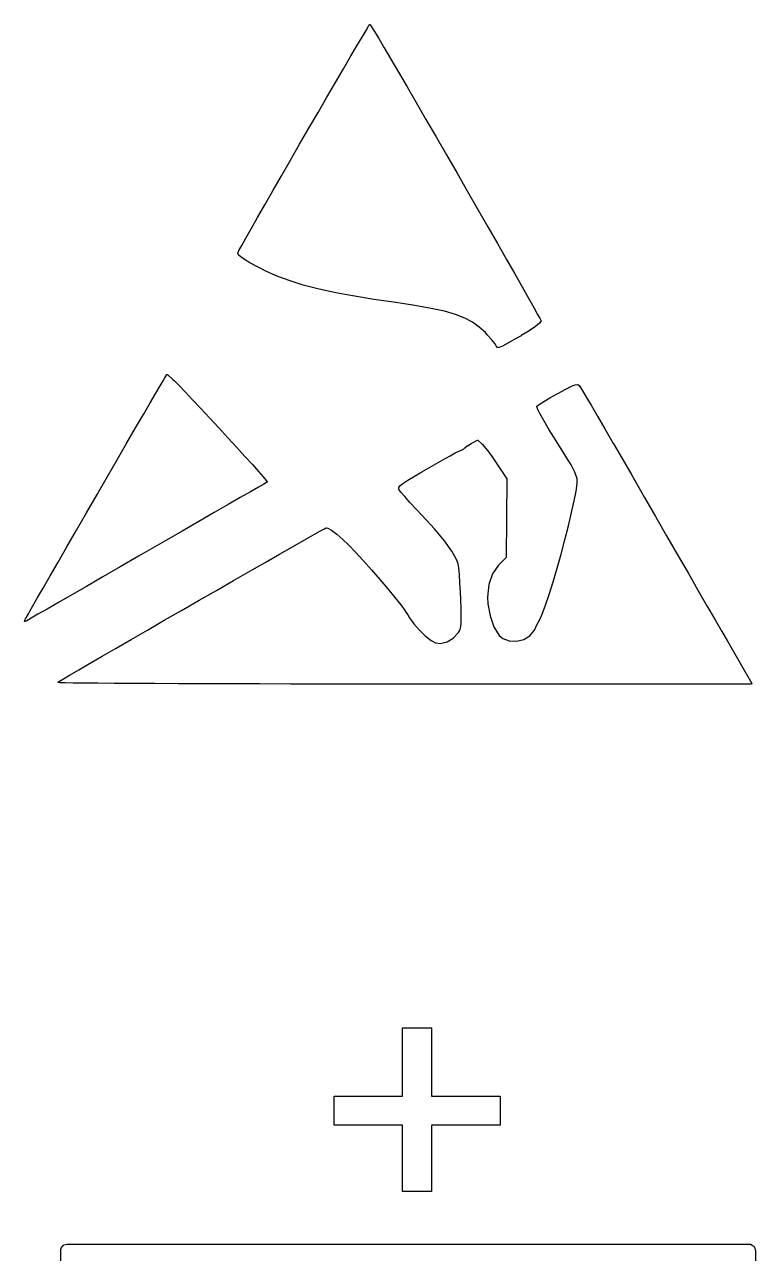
# Model space of a CAD drawing. Extents: x 102.4 to 200.2, y -128.1 to -62.9.
# Drawn here: x 102.39 to 111.17, y -80.34 to -65.55 of the extents above; entities that cross this region are included whole.
import ezdxf

# ---------------------------------------------------------------- set-up
doc = ezdxf.new("R2010")
doc.units = 0
doc.layers.add('BLACK', color=7, linetype='CONTINUOUS')

msp = doc.modelspace()

# ---------------------------------------------------------------- linework, layer by layer
at = {"layer": 'BLACK', "linetype": 'CONTINUOUS'}
for p, q in [((106.446, -65.7038), (106.494, -65.624)), ((106.494, -65.6239), (106.525, -65.5735)), ((106.494, -65.624), (106.494, -65.6239)), ((106.494, -65.6239), (106.494, -65.6239)), ((106.525, -65.5733), (106.537, -65.5558)), ((106.525, -65.5735), (106.525, -65.5733)), ((106.525, -65.5735), (106.525, -65.5735)), ((106.537, -65.5556), (106.539, -65.5547)), ((106.537, -65.5557), (106.537, -65.5556)), ((106.537, -65.5558), (106.537, -65.5557)), ((106.539, -65.5547), (106.541, -65.5537)), ((106.541, -65.5537), (106.541, -65.5537)), ((106.541, -65.5537), (106.541, -65.5537)), ((106.541, -65.5537), (106.542, -65.5541)), ((106.542, -65.5541), (106.543, -65.5542)), ((106.543, -65.5542), (106.543, -65.5542)), ((106.543, -65.5542), (106.543, -65.5543)), ((106.543, -65.5543), (106.544, -65.5545)), ((106.544, -65.5545), (106.544, -65.5546)), ((106.544, -65.5546), (106.544, -65.5547)), ((106.544, -65.5547), (106.545, -65.5551)), ((106.545, -65.5551), (106.546, -65.5559)), ((106.546, -65.5559), (106.546, -65.5563)), ((106.546, -65.5563), (106.562, -65.5797)), ((106.562, -65.5797), (106.562, -65.5798)), ((106.562, -65.5798), (106.562, -65.5799)), ((106.562, -65.5799), (106.596, -65.6359)), ((106.596, -65.6359), (106.596, -65.636)), ((106.596, -65.636), (106.596, -65.636)), ((106.596, -65.636), (106.647, -65.7218)), ((106.384, -65.8096), (106.446, -65.7038)), ((106.446, -65.7038), (106.446, -65.7038)), ((106.446, -65.7038), (106.446, -65.7038)), ((106.647, -65.7218), (106.647, -65.7218)), ((106.647, -65.7218), (106.647, -65.7218)), ((106.647, -65.7218), (106.714, -65.8345)), ((106.308, -65.9381), (106.383, -65.8096)), ((106.383, -65.8096), (106.383, -65.8096)), ((106.383, -65.8096), (106.384, -65.8096)), ((106.714, -65.8345), (106.714, -65.8345)), ((106.714, -65.8345), (106.714, -65.8345)), ((106.714, -65.8345), (106.794, -65.9709)), ((106.222, -66.0859), (106.308, -65.9381)), ((106.308, -65.9381), (106.308, -65.9381)), ((106.308, -65.9381), (106.308, -65.9381)), ((106.794, -65.9709), (106.794, -65.9709)), ((106.794, -65.9709), (106.794, -65.9709)), ((106.794, -65.9709), (106.885, -66.1281)), ((106.127, -66.2494), (106.222, -66.0859)), ((106.222, -66.0859), (106.222, -66.0859)), ((106.222, -66.0859), (106.222, -66.0859)), ((106.885, -66.1281), (106.885, -66.1281)), ((106.885, -66.1281), (106.885, -66.1281)), ((106.885, -66.1281), (106.987, -66.3031)), ((106.024, -66.4255), (106.127, -66.2494)), ((106.127, -66.2494), (106.127, -66.2494)), ((106.127, -66.2494), (106.127, -66.2494)), ((106.987, -66.3031), (106.987, -66.3031)), ((106.987, -66.3031), (106.987, -66.3031)), ((106.987, -66.3031), (107.097, -66.493)), ((105.917, -66.6106), (106.024, -66.4255)), ((106.024, -66.4255), (106.024, -66.4255)), ((106.024, -66.4255), (106.024, -66.4255)), ((107.097, -66.493), (107.097, -66.493)), ((107.097, -66.493), (107.097, -66.493)), ((107.097, -66.493), (107.214, -66.6948)), ((105.807, -66.8013), (105.917, -66.6106)), ((105.917, -66.6106), (105.917, -66.6106)), ((105.917, -66.6106), (105.917, -66.6106)), ((105.696, -66.9943), (105.807, -66.8013)), ((105.807, -66.8013), (105.807, -66.8013)), ((105.807, -66.8013), (105.807, -66.8013)), ((107.214, -66.6948), (107.214, -66.6948)), ((107.214, -66.6948), (107.214, -66.6948)), ((107.214, -66.6948), (107.336, -66.9054)), ((107.336, -66.9054), (107.336, -66.9054)), ((107.336, -66.9054), (107.336, -66.9054)), ((107.336, -66.9054), (107.461, -67.1219)), ((105.585, -67.1862), (105.696, -66.9944)), ((105.696, -66.9944), (105.696, -66.9943)), ((105.696, -66.9943), (105.696, -66.9943)), ((105.477, -67.3736), (105.585, -67.1863)), ((105.585, -67.1863), (105.585, -67.1862)), ((105.585, -67.1862), (105.585, -67.1862)), ((107.461, -67.1219), (107.461, -67.1219)), ((107.461, -67.1219), (107.461, -67.1219)), ((107.461, -67.1219), (107.588, -67.3414)), ((105.375, -67.5531), (105.477, -67.3736)), ((105.477, -67.3736), (105.477, -67.3736)), ((105.477, -67.3736), (105.477, -67.3736)), ((107.588, -67.3414), (107.588, -67.3414)), ((107.588, -67.3414), (107.588, -67.3414)), ((107.588, -67.3414), (107.714, -67.5608)), ((105.278, -67.7212), (105.375, -67.5531)), ((105.375, -67.5531), (105.375, -67.5531)), ((105.375, -67.5531), (105.375, -67.5531)), ((107.714, -67.5608), (107.714, -67.5608)), ((107.714, -67.5608), (107.714, -67.5608)), ((107.714, -67.5608), (107.838, -67.7771)), ((105.191, -67.8747), (105.278, -67.7212)), ((105.278, -67.7212), (105.278, -67.7212)), ((105.278, -67.7212), (105.278, -67.7212)), ((107.838, -67.7771), (107.838, -67.7771)), ((107.838, -67.7771), (107.838, -67.7771)), ((107.838, -67.7771), (107.959, -67.9874)), ((105.114, -68.01), (105.191, -67.8747)), ((105.191, -67.8747), (105.191, -67.8747)), ((105.191, -67.8747), (105.191, -67.8747)), ((107.959, -67.9874), (107.959, -67.9874)), ((107.959, -67.9874), (107.959, -67.9874)), ((107.959, -67.9874), (108.074, -68.1887)), ((105, -68.2128), (105.05, -68.1239)), ((105.05, -68.1238), (105.114, -68.01)), ((105.05, -68.1239), (105.05, -68.1238)), ((105.05, -68.1238), (105.05, -68.1238)), ((105.114, -68.01), (105.114, -68.01)), ((105.114, -68.01), (105.114, -68.01)), ((104.953, -68.3026), (104.967, -68.2736)), ((104.967, -68.2735), (105, -68.2128)), ((104.967, -68.2736), (104.967, -68.2735)), ((104.967, -68.2736), (104.967, -68.2736)), ((105, -68.2128), (105, -68.2128)), ((105, -68.2128), (105, -68.2128)), ((108.074, -68.1887), (108.074, -68.1887)), ((108.074, -68.1887), (108.074, -68.1887)), ((108.074, -68.1887), (108.183, -68.378)), ((104.952, -68.3034), (104.953, -68.3031)), ((104.952, -68.3052), (104.952, -68.3034)), ((104.952, -68.3056), (104.952, -68.3052)), ((104.952, -68.3059), (104.952, -68.3056)), ((104.952, -68.3074), (104.952, -68.3059)), ((104.952, -68.309), (104.952, -68.3074)), ((104.952, -68.3093), (104.952, -68.309)), ((104.953, -68.3096), (104.952, -68.3093)), ((104.953, -68.3031), (104.953, -68.3026)), ((104.971, -68.3342), (104.953, -68.3096)), ((104.971, -68.3346), (104.971, -68.3342)), ((104.972, -68.3352), (104.971, -68.3346)), ((105.022, -68.3728), (104.972, -68.3352)), ((105.022, -68.3729), (105.022, -68.3728)), ((105.022, -68.3731), (105.022, -68.3729)), ((105.099, -68.42), (105.022, -68.3731)), ((105.099, -68.4201), (105.099, -68.42)), ((105.099, -68.42), (105.099, -68.42)), ((105.196, -68.4727), (105.099, -68.4201)), ((108.183, -68.378), (108.183, -68.378)), ((108.183, -68.378), (108.183, -68.378)), ((108.183, -68.378), (108.282, -68.5524)), ((105.196, -68.4728), (105.196, -68.4727)), ((105.196, -68.4727), (105.196, -68.4727)), ((105.298, -68.5227), (105.196, -68.4728)), ((105.298, -68.5228), (105.298, -68.5227)), ((105.298, -68.5227), (105.298, -68.5227)), ((105.436, -68.5833), (105.298, -68.5228)), ((105.436, -68.5835), (105.436, -68.5833)), ((105.436, -68.5833), (105.436, -68.5833)), ((105.581, -68.6379), (105.436, -68.5835)), ((108.282, -68.5524), (108.282, -68.5524)), ((108.282, -68.5524), (108.282, -68.5524)), ((108.282, -68.5524), (108.371, -68.7087)), ((105.739, -68.6874), (105.581, -68.6379)), ((105.581, -68.6379), (105.581, -68.6379)), ((105.581, -68.6379), (105.581, -68.6379)), ((105.739, -68.6875), (105.739, -68.6874)), ((105.739, -68.6874), (105.739, -68.6874)), ((105.913, -68.7332), (105.739, -68.6875)), ((105.913, -68.7333), (105.913, -68.7332)), ((105.913, -68.7332), (105.913, -68.7332)), ((106.11, -68.7765), (105.913, -68.7333)), ((108.371, -68.7087), (108.371, -68.7087)), ((108.371, -68.7087), (108.371, -68.7087)), ((108.371, -68.7087), (108.448, -68.8442)), ((106.333, -68.8184), (106.11, -68.7765)), ((106.11, -68.7765), (106.11, -68.7765)), ((106.11, -68.7765), (106.11, -68.7765)), ((106.334, -68.8185), (106.333, -68.8184)), ((106.333, -68.8184), (106.333, -68.8184)), ((106.589, -68.8603), (106.334, -68.8185)), ((106.854, -68.8992), (106.589, -68.8603)), ((106.589, -68.8603), (106.589, -68.8603)), ((106.589, -68.8603), (106.589, -68.8603)), ((108.448, -68.8442), (108.448, -68.8442)), ((108.448, -68.8442), (108.448, -68.8442)), ((108.448, -68.8442), (108.51, -68.9557)), ((107.083, -68.9338), (106.854, -68.8992)), ((106.854, -68.8992), (106.854, -68.8992)), ((107.276, -68.9679), (107.083, -68.9338)), ((107.437, -69.0034), (107.276, -68.9679)), ((107.57, -69.0419), (107.437, -69.0034)), ((108.51, -68.9557), (108.51, -68.9557)), ((108.51, -68.9557), (108.51, -68.9557)), ((108.51, -68.9557), (108.557, -69.0403)), ((108.557, -69.0403), (108.557, -69.0403)), ((108.557, -69.0403), (108.557, -69.0404)), ((107.681, -69.0851), (107.57, -69.0419)), ((107.775, -69.1346), (107.681, -69.0851)), ((107.856, -69.1922), (107.775, -69.1346)), ((108.53, -69.1854), (108.455, -69.2365)), ((108.531, -69.1852), (108.53, -69.1854)), ((108.579, -69.1463), (108.531, -69.1852)), ((108.531, -69.1852), (108.531, -69.1852)), ((108.557, -69.0404), (108.587, -69.0951)), ((108.58, -69.1457), (108.579, -69.1463)), ((108.597, -69.1224), (108.58, -69.1454)), ((108.58, -69.1454), (108.58, -69.1457)), ((108.587, -69.0951), (108.587, -69.0952)), ((108.587, -69.0952), (108.587, -69.0953)), ((108.587, -69.0953), (108.598, -69.1171)), ((108.598, -69.121), (108.597, -69.1215)), ((108.597, -69.1215), (108.597, -69.1224)), ((108.598, -69.1171), (108.598, -69.1181)), ((108.598, -69.1181), (108.598, -69.1187)), ((108.598, -69.1187), (108.598, -69.1189)), ((108.598, -69.1189), (108.598, -69.119)), ((108.598, -69.119), (108.598, -69.1192)), ((108.598, -69.1192), (108.598, -69.1201)), ((108.598, -69.1201), (108.598, -69.121)), ((107.929, -69.2597), (107.856, -69.1922)), ((107.952, -69.2847), (107.929, -69.2597)), ((108.004, -69.3432), (107.952, -69.2847)), ((108.293, -69.3346), (108.2, -69.3877)), ((108.358, -69.2964), (108.293, -69.3346)), ((108.293, -69.3346), (108.293, -69.3346)), ((108.293, -69.3346), (108.293, -69.3346)), ((108.455, -69.2366), (108.358, -69.2963)), ((108.358, -69.2963), (108.358, -69.2964)), ((108.358, -69.2964), (108.358, -69.2964)), ((108.455, -69.2365), (108.455, -69.2365)), ((108.455, -69.2365), (108.455, -69.2366)), ((108.042, -69.3907), (108.004, -69.3432)), ((108.059, -69.4178), (108.042, -69.3907)), ((108.059, -69.4193), (108.059, -69.4178)), ((108.059, -69.4197), (108.059, -69.4193)), ((108.059, -69.4203), (108.059, -69.4197)), ((108.065, -69.4344), (108.059, -69.4203)), ((108.066, -69.4351), (108.065, -69.4344)), ((108.066, -69.4359), (108.066, -69.4351)), ((108.067, -69.4363), (108.066, -69.4359)), ((108.068, -69.4371), (108.067, -69.4363)), ((108.069, -69.4371), (108.068, -69.4371)), ((108.07, -69.4374), (108.069, -69.4371)), ((108.091, -69.4376), (108.07, -69.4374)), ((108.092, -69.4372), (108.091, -69.4376)), ((108.093, -69.4372), (108.092, -69.4372)), ((108.134, -69.4215), (108.093, -69.4372)), ((108.135, -69.4213), (108.134, -69.4213)), ((108.134, -69.4213), (108.134, -69.4215)), ((108.2, -69.3878), (108.135, -69.4213)), ((108.2, -69.3877), (108.2, -69.3877)), ((108.2, -69.3877), (108.2, -69.3878)), ((104.07, -69.8132), (104.101, -69.7642)), ((104.101, -69.7639), (104.102, -69.7634)), ((104.101, -69.7642), (104.101, -69.7639)), ((104.102, -69.7634), (104.103, -69.7628)), ((104.103, -69.7628), (104.104, -69.762)), ((104.104, -69.762), (104.105, -69.7621)), ((104.105, -69.7621), (104.105, -69.7619)), ((104.105, -69.7619), (104.107, -69.7624)), ((104.107, -69.7624), (104.108, -69.7627)), ((104.108, -69.7627), (104.108, -69.7631)), ((104.108, -69.7631), (104.109, -69.7632)), ((104.109, -69.7632), (104.172, -69.8227)), ((103.968, -69.9871), (104.02, -69.898)), ((104.02, -69.8979), (104.054, -69.8391)), ((104.02, -69.898), (104.02, -69.8979)), ((104.02, -69.898), (104.02, -69.898)), ((104.054, -69.839), (104.07, -69.8133)), ((104.054, -69.8391), (104.054, -69.839)), ((104.054, -69.8391), (104.054, -69.8391)), ((104.07, -69.8133), (104.07, -69.8132)), ((104.07, -69.8133), (104.07, -69.8133)), ((104.172, -69.8227), (104.172, -69.8227)), ((104.172, -69.8227), (104.172, -69.8227)), ((104.172, -69.8227), (104.191, -69.8411)), ((104.191, -69.8411), (104.191, -69.8412)), ((104.191, -69.8412), (104.191, -69.8412)), ((104.191, -69.8412), (104.247, -69.8973)), ((104.247, -69.8973), (104.247, -69.8974)), ((104.247, -69.8974), (104.247, -69.8974)), ((104.247, -69.8974), (104.321, -69.9738)), ((108.896, -69.9381), (108.963, -69.9045)), ((108.963, -69.9045), (108.964, -69.9043)), ((108.963, -69.9045), (108.963, -69.9045)), ((108.964, -69.9043), (109.007, -69.8874)), ((109.007, -69.8874), (109.008, -69.8874)), ((109.008, -69.8874), (109.009, -69.8871)), ((109.009, -69.8871), (109.036, -69.8844)), ((109.036, -69.8844), (109.037, -69.8848)), ((109.037, -69.8848), (109.039, -69.885)), ((109.039, -69.885), (109.055, -69.8943)), ((109.055, -69.8943), (109.056, -69.8952)), ((109.056, -69.8952), (109.057, -69.8958)), ((109.057, -69.8958), (109.064, -69.9074)), ((109.064, -69.9074), (109.064, -69.9075)), ((109.064, -69.9075), (109.065, -69.9076)), ((109.065, -69.9076), (109.092, -69.953)), ((103.9, -70.1035), (103.968, -69.9871)), ((103.968, -69.9871), (103.968, -69.9871)), ((103.968, -69.9871), (103.968, -69.9871)), ((104.321, -69.9738), (104.321, -69.9738)), ((104.321, -69.9738), (104.321, -69.9738)), ((104.321, -69.9738), (104.409, -70.0667)), ((104.409, -70.0667), (104.409, -70.0667)), ((104.409, -70.0667), (104.409, -70.0667)), ((104.409, -70.0667), (104.508, -70.172)), ((108.63, -70.0899), (108.705, -70.0457)), ((108.705, -70.0457), (108.793, -69.9952)), ((108.705, -70.0457), (108.705, -70.0457)), ((108.705, -70.0457), (108.705, -70.0457)), ((108.793, -69.9952), (108.8, -69.991)), ((108.793, -69.9952), (108.793, -69.9952)), ((108.793, -69.9952), (108.793, -69.9952)), ((108.8, -69.991), (108.896, -69.9382)), ((108.8, -69.991), (108.8, -69.991)), ((108.8, -69.991), (108.8, -69.991)), ((108.896, -69.9382), (108.896, -69.9381)), ((108.896, -69.9382), (108.896, -69.9382)), ((109.092, -69.953), (109.092, -69.953)), ((109.092, -69.953), (109.092, -69.953)), ((109.092, -69.953), (109.138, -70.0296)), ((109.138, -70.0296), (109.138, -70.0296)), ((109.138, -70.0296), (109.138, -70.0296)), ((109.138, -70.0296), (109.199, -70.1343)), ((103.819, -70.2444), (103.9, -70.1035)), ((103.9, -70.1035), (103.9, -70.1035)), ((103.9, -70.1035), (103.9, -70.1035)), ((104.508, -70.172), (104.508, -70.172)), ((104.508, -70.172), (104.508, -70.172)), ((104.508, -70.172), (104.614, -70.2859)), ((108.549, -70.1443), (108.55, -70.1442)), ((108.549, -70.146), (108.549, -70.1443)), ((108.549, -70.1476), (108.549, -70.146)), ((108.549, -70.1478), (108.549, -70.1476)), ((108.549, -70.1481), (108.549, -70.1478)), ((108.555, -70.1736), (108.549, -70.1481)), ((108.55, -70.143), (108.551, -70.1426)), ((108.55, -70.1439), (108.55, -70.143)), ((108.55, -70.1442), (108.55, -70.1439)), ((108.551, -70.142), (108.576, -70.1237)), ((108.551, -70.1426), (108.551, -70.142)), ((108.555, -70.174), (108.555, -70.1736)), ((108.555, -70.1746), (108.555, -70.174)), ((108.583, -70.2314), (108.555, -70.1746)), ((108.576, -70.1237), (108.577, -70.1235)), ((108.576, -70.1237), (108.576, -70.1237)), ((108.577, -70.1235), (108.63, -70.09)), ((108.63, -70.09), (108.63, -70.0899)), ((108.63, -70.09), (108.63, -70.09)), ((109.199, -70.1343), (109.199, -70.1343)), ((109.199, -70.1343), (109.199, -70.1343)), ((109.199, -70.1343), (109.275, -70.2642)), ((103.725, -70.4066), (103.819, -70.2444)), ((103.819, -70.2444), (103.819, -70.2444)), ((103.819, -70.2444), (103.819, -70.2444)), ((104.614, -70.2859), (104.614, -70.2859)), ((104.614, -70.2859), (104.614, -70.2859)), ((104.614, -70.2859), (104.724, -70.4045)), ((108.583, -70.2315), (108.583, -70.2314)), ((108.583, -70.2317), (108.583, -70.2315)), ((108.63, -70.3168), (108.583, -70.2317)), ((108.631, -70.3169), (108.63, -70.3168)), ((108.696, -70.4273), (108.631, -70.3169)), ((108.631, -70.3169), (108.631, -70.3169)), ((109.275, -70.2642), (109.275, -70.2642)), ((109.275, -70.2642), (109.275, -70.2642)), ((109.275, -70.2642), (109.364, -70.4163)), ((103.62, -70.5873), (103.725, -70.4066)), ((103.725, -70.4066), (103.725, -70.4066)), ((103.725, -70.4066), (103.725, -70.4066)), ((104.724, -70.4045), (104.724, -70.4045)), ((104.724, -70.4045), (104.724, -70.4045)), ((104.724, -70.4045), (104.833, -70.5239)), ((108.778, -70.5598), (108.696, -70.4273)), ((108.696, -70.4273), (108.696, -70.4273)), ((108.696, -70.4273), (108.696, -70.4273)), ((109.364, -70.4163), (109.364, -70.4163)), ((109.364, -70.4163), (109.364, -70.4163)), ((109.364, -70.4163), (109.463, -70.5875)), ((103.507, -70.7836), (103.62, -70.5873)), ((103.62, -70.5873), (103.62, -70.5873)), ((103.62, -70.5873), (103.62, -70.5873)), ((104.833, -70.5239), (104.833, -70.5239)), ((104.833, -70.5239), (104.833, -70.5239)), ((104.833, -70.5239), (104.94, -70.6402)), ((104.94, -70.6402), (104.94, -70.6402)), ((104.94, -70.6402), (104.94, -70.6402)), ((104.94, -70.6402), (105.039, -70.7494)), ((107.64, -70.6748), (107.668, -70.6628)), ((107.668, -70.6628), (107.684, -70.6474)), ((107.684, -70.6474), (107.685, -70.6445)), ((107.685, -70.6445), (107.686, -70.6436)), ((107.686, -70.6436), (107.687, -70.6426)), ((107.687, -70.6426), (107.712, -70.6206)), ((107.712, -70.6206), (107.713, -70.6205)), ((107.713, -70.6201), (107.759, -70.5919)), ((107.713, -70.6205), (107.713, -70.6201)), ((107.759, -70.5918), (107.833, -70.5523)), ((107.759, -70.5919), (107.759, -70.5918)), ((107.759, -70.5919), (107.759, -70.5919)), ((107.833, -70.5523), (107.834, -70.5522)), ((107.834, -70.5522), (107.835, -70.5517)), ((107.835, -70.5517), (107.835, -70.552)), ((107.835, -70.552), (107.836, -70.5519)), ((107.836, -70.5519), (107.837, -70.5527)), ((107.837, -70.5527), (107.838, -70.5531)), ((107.838, -70.5531), (107.892, -70.6034)), ((107.892, -70.6034), (107.892, -70.6036)), ((107.892, -70.6036), (107.893, -70.6036)), ((107.893, -70.6036), (107.912, -70.624)), ((107.912, -70.624), (107.912, -70.6242)), ((107.912, -70.6242), (107.912, -70.6243)), ((107.912, -70.6243), (107.956, -70.6797)), ((108.874, -70.7113), (108.778, -70.5598)), ((108.778, -70.5598), (108.778, -70.5598)), ((108.778, -70.5598), (108.778, -70.5598)), ((109.463, -70.5875), (109.463, -70.5876)), ((109.463, -70.5876), (109.464, -70.5876)), ((109.464, -70.5876), (109.572, -70.775)), ((103.386, -70.9925), (103.507, -70.7836)), ((103.507, -70.7836), (103.507, -70.7836)), ((105.039, -70.7494), (105.039, -70.7495)), ((105.039, -70.7495), (105.039, -70.7495)), ((105.039, -70.7495), (105.128, -70.8479)), ((107.306, -70.8531), (107.418, -70.789)), ((107.418, -70.7889), (107.504, -70.7412)), ((107.418, -70.789), (107.418, -70.7889)), ((107.418, -70.789), (107.418, -70.789)), ((107.504, -70.7411), (107.567, -70.7076)), ((107.504, -70.7412), (107.504, -70.7411)), ((107.504, -70.7412), (107.504, -70.7412)), ((107.567, -70.7075), (107.611, -70.6862)), ((107.567, -70.7076), (107.567, -70.7075)), ((107.567, -70.7076), (107.567, -70.7076)), ((107.611, -70.686), (107.64, -70.6748)), ((107.611, -70.6862), (107.611, -70.686)), ((107.611, -70.6862), (107.611, -70.6862)), ((107.956, -70.6797), (107.956, -70.6798)), ((107.956, -70.6798), (107.957, -70.6799)), ((107.957, -70.6799), (108.011, -70.7539)), ((108.011, -70.7539), (108.011, -70.754)), ((108.011, -70.754), (108.011, -70.754)), ((108.011, -70.754), (108.067, -70.8363)), ((108.898, -70.7484), (108.874, -70.7113)), ((108.874, -70.7113), (108.874, -70.7113)), ((108.874, -70.7113), (108.874, -70.7113)), ((108.96, -70.8512), (108.898, -70.7484)), ((109.572, -70.775), (109.572, -70.775)), ((109.572, -70.775), (109.572, -70.775)), ((109.572, -70.775), (109.688, -70.9757)), ((105.128, -70.8479), (105.128, -70.8479)), ((105.128, -70.8479), (105.128, -70.8479)), ((105.128, -70.8479), (105.202, -70.9315)), ((105.202, -70.9315), (105.202, -70.9315)), ((105.202, -70.9315), (105.202, -70.9315)), ((105.202, -70.9315), (105.258, -70.9964)), ((107.087, -70.9807), (107.164, -70.9356)), ((107.164, -70.9356), (107.306, -70.8531)), ((107.164, -70.9356), (107.164, -70.9356)), ((107.164, -70.9356), (107.164, -70.9356)), ((107.306, -70.8531), (107.306, -70.8531)), ((107.306, -70.8531), (107.306, -70.8531)), ((108.067, -70.8363), (108.067, -70.8363)), ((108.067, -70.8363), (108.067, -70.8363)), ((108.067, -70.8363), (108.187, -71.0181)), ((109.006, -70.9394), (108.96, -70.8512)), ((109.03, -71.0051), (109.006, -70.9394)), ((103.262, -71.2075), (103.386, -70.9925)), ((103.386, -70.9925), (103.386, -70.9925)), ((105.266, -71.0824), (105.2, -71.1196)), ((105.258, -70.9964), (105.258, -70.9965)), ((105.258, -70.9965), (105.258, -70.9965)), ((105.258, -70.9965), (105.294, -71.0388)), ((105.299, -71.064), (105.266, -71.0824)), ((105.294, -71.0388), (105.294, -71.0391)), ((105.294, -71.0391), (105.294, -71.0393)), ((105.294, -71.0393), (105.304, -71.0551)), ((105.302, -71.0623), (105.299, -71.064)), ((105.303, -71.0607), (105.302, -71.062)), ((105.302, -71.062), (105.302, -71.0621)), ((105.302, -71.0621), (105.302, -71.0623)), ((105.304, -71.0594), (105.303, -71.0607)), ((105.304, -71.0551), (105.304, -71.0554)), ((105.304, -71.0554), (105.304, -71.0556)), ((105.304, -71.0556), (105.304, -71.0573)), ((105.304, -71.0573), (105.305, -71.0589)), ((105.305, -71.0589), (105.304, -71.0591)), ((105.304, -71.0591), (105.304, -71.0594)), ((106.888, -71.1233), (106.901, -71.1024)), ((106.901, -71.1019), (106.902, -71.1012)), ((106.901, -71.1024), (106.901, -71.1019)), ((106.902, -71.1012), (106.935, -71.0737)), ((106.935, -71.0737), (106.936, -71.0736)), ((106.936, -71.0734), (106.996, -71.0349)), ((106.936, -71.0736), (106.936, -71.0734)), ((106.996, -71.0348), (107.087, -70.9808)), ((106.996, -71.0349), (106.996, -71.0348)), ((106.996, -71.0349), (106.996, -71.0349)), ((107.087, -70.9808), (107.087, -70.9807)), ((107.087, -70.9808), (107.087, -70.9808)), ((108.188, -71.0209), (108.183, -71.492)), ((108.187, -71.0181), (108.188, -71.0195)), ((108.188, -71.0195), (108.188, -71.0209)), ((109.019, -71.1651), (109.031, -71.0741)), ((109.032, -71.0172), (109.03, -71.0051)), ((109.031, -71.0741), (109.032, -71.0172)), ((109.688, -70.9757), (109.688, -70.9757)), ((109.688, -70.9757), (109.688, -70.9757)), ((109.688, -70.9757), (109.81, -71.1867)), ((103.136, -71.4271), (103.262, -71.2075)), ((103.262, -71.2075), (103.262, -71.2075)), ((103.262, -71.2075), (103.262, -71.2075)), ((104.983, -71.2439), (104.838, -71.3279)), ((105.105, -71.174), (104.983, -71.2439)), ((104.983, -71.2439), (104.983, -71.2439)), ((105.2, -71.1196), (105.105, -71.174)), ((105.105, -71.174), (105.105, -71.174)), ((105.2, -71.1196), (105.2, -71.1196)), ((106.887, -71.1266), (106.888, -71.125)), ((106.89, -71.1455), (106.887, -71.1266)), ((106.888, -71.125), (106.888, -71.1233)), ((106.89, -71.1462), (106.89, -71.1455)), ((106.89, -71.147), (106.89, -71.1462)), ((106.892, -71.1514), (106.89, -71.147)), ((106.893, -71.1517), (106.892, -71.1514)), ((106.893, -71.1522), (106.893, -71.1517)), ((106.914, -71.1797), (106.893, -71.1522)), ((106.914, -71.1798), (106.914, -71.1797)), ((106.914, -71.18), (106.914, -71.1798)), ((106.959, -71.2317), (106.914, -71.18)), ((106.959, -71.2318), (106.959, -71.2317)), ((106.959, -71.2317), (106.959, -71.2317)), ((107.022, -71.3018), (106.959, -71.2318)), ((108.996, -71.2842), (109.019, -71.1651)), ((109.81, -71.1867), (109.81, -71.1867)), ((109.81, -71.1867), (109.843, -71.2446)), ((109.843, -71.2446), (109.975, -71.4735)), ((104.838, -71.3279), (104.67, -71.4242)), ((104.838, -71.3279), (104.838, -71.3279)), ((107.022, -71.3019), (107.022, -71.3018)), ((107.022, -71.3018), (107.022, -71.3018)), ((107.099, -71.3845), (107.022, -71.3019)), ((107.165, -71.4545), (107.099, -71.3845)), ((107.099, -71.3845), (107.099, -71.3845)), ((107.099, -71.3845), (107.099, -71.3845)), ((108.966, -71.4255), (108.996, -71.2842)), ((103.014, -71.638), (103.136, -71.4271)), ((103.136, -71.4271), (103.136, -71.4271)), ((104.485, -71.5314), (104.283, -71.6478)), ((104.67, -71.4242), (104.485, -71.5314)), ((104.485, -71.5314), (104.485, -71.5314)), ((104.67, -71.4242), (104.67, -71.4242)), ((107.318, -71.6207), (107.165, -71.4545)), ((108.183, -71.492), (108.179, -71.9631)), ((108.929, -71.583), (108.966, -71.4255)), ((109.975, -71.4735), (109.975, -71.4736)), ((109.975, -71.4736), (110.108, -71.704)), ((102.899, -71.837), (103.014, -71.638)), ((103.014, -71.638), (103.014, -71.638)), ((104.283, -71.6478), (104.068, -71.7719)), ((104.283, -71.6478), (104.283, -71.6478)), ((105.744, -71.7605), (105.855, -71.6974)), ((105.855, -71.6974), (105.94, -71.6498)), ((105.855, -71.6974), (105.855, -71.6974)), ((105.855, -71.6974), (105.855, -71.6974)), ((105.94, -71.6498), (105.995, -71.6194)), ((105.94, -71.6498), (105.94, -71.6498)), ((105.94, -71.6498), (105.94, -71.6498)), ((105.995, -71.6193), (106.017, -71.608)), ((105.995, -71.6194), (105.995, -71.6193)), ((105.995, -71.6194), (105.995, -71.6194)), ((106.017, -71.608), (106.019, -71.6078)), ((106.019, -71.6078), (106.021, -71.6075)), ((106.021, -71.6075), (106.035, -71.6103)), ((106.035, -71.6103), (106.036, -71.6108)), ((106.036, -71.6108), (106.036, -71.6109)), ((106.036, -71.6109), (106.08, -71.6365)), ((106.08, -71.6365), (106.08, -71.6367)), ((106.08, -71.6367), (106.08, -71.6368)), ((106.08, -71.6368), (106.142, -71.6841)), ((106.142, -71.6841), (106.142, -71.6842)), ((106.142, -71.6842), (106.142, -71.6843)), ((106.142, -71.6843), (106.216, -71.7484)), ((107.438, -71.7646), (107.318, -71.6207)), ((108.886, -71.7509), (108.929, -71.583)), ((108.929, -71.583), (108.929, -71.583)), ((102.793, -72.0211), (102.899, -71.837)), ((104.068, -71.7719), (103.843, -71.902)), ((104.068, -71.7719), (104.068, -71.7719)), ((105.454, -71.9256), (105.609, -71.8371)), ((105.609, -71.8371), (105.744, -71.7605)), ((105.609, -71.8371), (105.609, -71.8371)), ((105.609, -71.8371), (105.609, -71.8371)), ((105.744, -71.7605), (105.744, -71.7605)), ((105.744, -71.7605), (105.744, -71.7605)), ((106.216, -71.7484), (106.216, -71.7486)), ((106.216, -71.7486), (106.216, -71.7486)), ((106.216, -71.7486), (106.282, -71.8128)), ((106.282, -71.8128), (106.282, -71.8129)), ((106.282, -71.8129), (106.282, -71.8129)), ((106.282, -71.8129), (106.366, -71.9004)), ((107.525, -71.8876), (107.438, -71.7646)), ((108.84, -71.9232), (108.886, -71.7509)), ((110.108, -71.704), (110.108, -71.704)), ((110.108, -71.704), (110.239, -71.9313)), ((103.759, -71.9507), (103.538, -72.0785)), ((103.843, -71.902), (103.759, -71.9507)), ((103.759, -71.9507), (103.759, -71.9507)), ((105.282, -72.0239), (105.454, -71.9256)), ((105.454, -71.9256), (105.454, -71.9256)), ((105.454, -71.9256), (105.454, -71.9256)), ((106.366, -71.9004), (106.366, -71.9005)), ((106.366, -71.9005), (106.366, -71.9005)), ((106.366, -71.9005), (106.461, -72.0026)), ((107.581, -71.9911), (107.525, -71.8876)), ((107.6, -72.0432), (107.581, -71.9911)), ((108.177, -71.9666), (108.109, -72.0332)), ((108.178, -71.9648), (108.177, -71.9666)), ((108.177, -71.9666), (108.177, -71.9666)), ((108.177, -71.9666), (108.177, -71.9666)), ((108.179, -71.9631), (108.178, -71.9648)), ((108.179, -71.9631), (108.179, -71.9631)), ((108.179, -71.9631), (108.179, -71.9631)), ((108.792, -72.0941), (108.84, -71.9232)), ((110.239, -71.9313), (110.239, -71.9313)), ((110.239, -71.9313), (110.365, -72.1507)), ((102.697, -72.1873), (102.793, -72.0211)), ((102.793, -72.0211), (102.793, -72.0211)), ((103.538, -72.0785), (103.329, -72.1996)), ((103.538, -72.0785), (103.538, -72.0785)), ((103.538, -72.0785), (103.538, -72.0785)), ((104.9, -72.2432), (105.096, -72.1304)), ((105.096, -72.1304), (105.282, -72.0239)), ((105.096, -72.1304), (105.096, -72.1304)), ((105.096, -72.1304), (105.096, -72.1304)), ((105.282, -72.0239), (105.282, -72.0239)), ((105.282, -72.0239), (105.282, -72.0239)), ((106.461, -72.0026), (106.461, -72.0026)), ((106.461, -72.0026), (106.461, -72.0027)), ((106.461, -72.0027), (106.56, -72.1138)), ((106.56, -72.1138), (106.56, -72.1138)), ((106.56, -72.1138), (106.56, -72.1138)), ((106.56, -72.1138), (106.66, -72.2284)), ((107.608, -72.0889), (107.6, -72.0432)), ((107.616, -72.1677), (107.608, -72.0889)), ((108.086, -72.0566), (108.013, -72.1624)), ((108.109, -72.0332), (108.086, -72.0566)), ((108.744, -72.2578), (108.792, -72.0941)), ((108.792, -72.0941), (108.792, -72.0941)), ((102.613, -72.3324), (102.697, -72.1873)), ((102.697, -72.1873), (102.697, -72.1873)), ((103.329, -72.1996), (103.134, -72.3123)), ((103.329, -72.1996), (103.329, -72.1996)), ((104.696, -72.3605), (104.9, -72.2432)), ((104.9, -72.2432), (104.9, -72.2432)), ((104.9, -72.2432), (104.9, -72.2432)), ((106.66, -72.2284), (106.66, -72.2284)), ((106.66, -72.2284), (106.66, -72.2284)), ((106.66, -72.2284), (106.755, -72.3408)), ((107.623, -72.2702), (107.616, -72.1677)), ((107.63, -72.3873), (107.623, -72.2702)), ((107.97, -72.2882), (107.955, -72.4405)), ((108.013, -72.1624), (107.97, -72.2882)), ((108.696, -72.4083), (108.744, -72.2578)), ((110.365, -72.1507), (110.365, -72.1507)), ((110.365, -72.1507), (110.484, -72.3575)), ((102.543, -72.4535), (102.613, -72.3324)), ((102.613, -72.3324), (102.613, -72.3324)), ((102.956, -72.4151), (102.797, -72.5064)), ((103.134, -72.3123), (102.956, -72.4151)), ((102.956, -72.4151), (102.956, -72.4151)), ((102.956, -72.4151), (102.956, -72.4151)), ((103.134, -72.3123), (103.134, -72.3123)), ((104.487, -72.4804), (104.696, -72.3605)), ((104.696, -72.3605), (104.696, -72.3605)), ((104.696, -72.3605), (104.696, -72.3605)), ((106.755, -72.3408), (106.755, -72.3408)), ((106.755, -72.3408), (106.755, -72.3408)), ((106.755, -72.3408), (106.841, -72.4453)), ((107.633, -72.4615), (107.63, -72.3873)), ((107.63, -72.3873), (107.63, -72.3873)), ((107.955, -72.4405), (107.959, -72.522)), ((108.651, -72.5397), (108.696, -72.4083)), ((110.484, -72.3575), (110.484, -72.3575)), ((110.484, -72.3575), (110.593, -72.547)), ((102.452, -72.6113), (102.489, -72.5475)), ((102.489, -72.5475), (102.543, -72.4535)), ((102.489, -72.5475), (102.489, -72.5475)), ((102.543, -72.4535), (102.543, -72.4535)), ((102.662, -72.5847), (102.551, -72.6483)), ((102.797, -72.5064), (102.662, -72.5847)), ((102.662, -72.5847), (102.662, -72.5847)), ((102.662, -72.5847), (102.662, -72.5847)), ((102.797, -72.5064), (102.797, -72.5064)), ((102.797, -72.5064), (102.797, -72.5064)), ((104.277, -72.6011), (104.487, -72.4804)), ((104.487, -72.4804), (104.487, -72.4804)), ((104.487, -72.4804), (104.487, -72.4804)), ((106.841, -72.4453), (106.841, -72.4454)), ((106.841, -72.4454), (106.841, -72.4454)), ((106.841, -72.4454), (106.913, -72.5364)), ((106.913, -72.5364), (106.913, -72.5365)), ((106.913, -72.5365), (106.913, -72.5365)), ((106.913, -72.5365), (106.966, -72.6085)), ((107.637, -72.5895), (107.633, -72.4615)), ((107.959, -72.522), (107.985, -72.6661)), ((108.611, -72.6463), (108.651, -72.5397)), ((110.593, -72.547), (110.593, -72.547)), ((110.593, -72.547), (110.69, -72.7144)), ((102.39, -72.7307), (102.391, -72.7252)), ((102.39, -72.7322), (102.39, -72.7307)), ((102.39, -72.7338), (102.39, -72.7322)), ((102.391, -72.734), (102.39, -72.7338)), ((102.391, -72.7237), (102.406, -72.6921)), ((102.391, -72.7245), (102.391, -72.7237)), ((102.391, -72.7252), (102.391, -72.7245)), ((102.391, -72.7344), (102.391, -72.734)), ((102.392, -72.7352), (102.391, -72.7344)), ((102.393, -72.7362), (102.392, -72.7352)), ((102.394, -72.7362), (102.393, -72.7362)), ((102.396, -72.736), (102.394, -72.7364)), ((102.394, -72.7364), (102.394, -72.7362)), ((102.397, -72.7358), (102.396, -72.736)), ((102.416, -72.7255), (102.397, -72.7358)), ((102.406, -72.6921), (102.407, -72.692)), ((102.407, -72.6918), (102.435, -72.6413)), ((102.407, -72.692), (102.407, -72.6918)), ((102.468, -72.6958), (102.416, -72.7254)), ((102.416, -72.7254), (102.416, -72.7254)), ((102.416, -72.7254), (102.416, -72.7255)), ((102.435, -72.6412), (102.452, -72.6113)), ((102.435, -72.6413), (102.435, -72.6412)), ((102.435, -72.6413), (102.435, -72.6413)), ((102.452, -72.6113), (102.452, -72.6113)), ((102.551, -72.6483), (102.468, -72.6957)), ((102.468, -72.6957), (102.468, -72.6957)), ((102.468, -72.6957), (102.468, -72.6958)), ((102.551, -72.6483), (102.551, -72.6483)), ((102.551, -72.6483), (102.551, -72.6483)), ((103.867, -72.8377), (104.069, -72.7208)), ((104.069, -72.7208), (104.277, -72.6011)), ((104.069, -72.7208), (104.069, -72.7208)), ((104.069, -72.7208), (104.069, -72.7208)), ((104.277, -72.6011), (104.277, -72.6011)), ((104.277, -72.6011), (104.277, -72.6011)), ((106.966, -72.6085), (106.966, -72.6087)), ((106.966, -72.6087), (106.966, -72.6088)), ((106.966, -72.6088), (106.995, -72.656)), ((106.995, -72.656), (106.995, -72.6562)), ((106.995, -72.6562), (106.996, -72.6562)), ((106.996, -72.6562), (107.015, -72.6904)), ((107.015, -72.6904), (107.067, -72.7614)), ((107.639, -72.6832), (107.637, -72.5895)), ((107.637, -72.5895), (107.637, -72.5895)), ((107.638, -72.7493), (107.639, -72.6832)), ((107.985, -72.6661), (108.031, -72.7975)), ((108.549, -72.7767), (108.583, -72.7093)), ((108.583, -72.7093), (108.611, -72.6463)), ((110.69, -72.7144), (110.771, -72.8552)), ((103.672, -72.9499), (103.867, -72.8377)), ((103.867, -72.8377), (103.867, -72.8377)), ((103.867, -72.8377), (103.867, -72.8377)), ((107.067, -72.7614), (107.135, -72.837)), ((107.135, -72.837), (107.207, -72.9075)), ((107.543, -72.9359), (107.602, -72.8713)), ((107.602, -72.8713), (107.612, -72.8549)), ((107.612, -72.8549), (107.625, -72.8278)), ((107.625, -72.8278), (107.633, -72.7951)), ((107.633, -72.7951), (107.638, -72.7493)), ((108.031, -72.7975), (108.095, -72.9025)), ((108.465, -72.9084), (108.516, -72.8444)), ((108.516, -72.8444), (108.518, -72.8413)), ((108.518, -72.8413), (108.549, -72.7768)), ((108.518, -72.8413), (108.518, -72.8413)), ((108.518, -72.8413), (108.518, -72.8413)), ((108.549, -72.7768), (108.549, -72.7767)), ((108.549, -72.7768), (108.549, -72.7768)), ((110.771, -72.8552), (110.834, -72.9645)), ((103.489, -73.0557), (103.672, -72.9499)), ((103.672, -72.9499), (103.672, -72.9499)), ((103.672, -72.9499), (103.672, -72.9499)), ((107.207, -72.9075), (107.276, -72.9629)), ((107.276, -72.9629), (107.33, -72.9934)), ((107.33, -72.9934), (107.388, -73.0004)), ((107.388, -73.0004), (107.468, -72.9809)), ((107.468, -72.9809), (107.543, -72.9359)), ((108.095, -72.9025), (108.138, -72.9401)), ((108.138, -72.9401), (108.215, -72.9688)), ((108.215, -72.9688), (108.303, -72.9722)), ((108.303, -72.9722), (108.391, -72.9515)), ((108.391, -72.9515), (108.465, -72.9084)), ((110.834, -72.9645), (111.132, -73.4806)), ((103.171, -73.2405), (103.321, -73.1531)), ((103.321, -73.1531), (103.489, -73.0557)), ((103.321, -73.1531), (103.321, -73.1531)), ((103.321, -73.1531), (103.321, -73.1531)), ((103.489, -73.0557), (103.489, -73.0557)), ((103.489, -73.0557), (103.489, -73.0557)), ((102.936, -73.3774), (103.041, -73.3158)), ((103.041, -73.3158), (103.171, -73.2405)), ((103.041, -73.3158), (103.041, -73.3158)), ((103.041, -73.3158), (103.041, -73.3158)), ((103.171, -73.2405), (103.171, -73.2405)), ((103.171, -73.2405), (103.171, -73.2405)), ((102.794, -73.4643), (102.795, -73.4629)), ((102.794, -73.4646), (102.794, -73.4643)), ((102.794, -73.4648), (102.794, -73.4646)), ((102.795, -73.4664), (102.794, -73.4648)), ((102.795, -73.4629), (102.796, -73.4614)), ((102.795, -73.468), (102.795, -73.4664)), ((102.795, -73.4682), (102.795, -73.468)), ((102.795, -73.4685), (102.795, -73.4682)), ((102.797, -73.4693), (102.795, -73.4685)), ((102.796, -73.4614), (102.797, -73.4611)), ((102.796, -73.4614), (102.796, -73.4614)), ((102.797, -73.4611), (102.81, -73.4521)), ((102.798, -73.4702), (102.797, -73.4693)), ((102.799, -73.4703), (102.798, -73.4701)), ((102.798, -73.4701), (102.798, -73.4702)), ((102.817, -73.4721), (102.799, -73.4703)), ((102.81, -73.4521), (102.858, -73.4235)), ((102.81, -73.4521), (102.81, -73.4521)), ((102.81, -73.4521), (102.81, -73.4521)), ((102.818, -73.4721), (102.817, -73.472)), ((102.817, -73.472), (102.817, -73.4721)), ((102.876, -73.4738), (102.818, -73.4721)), ((102.858, -73.4235), (102.936, -73.3775)), ((102.858, -73.4235), (102.858, -73.4235)), ((102.858, -73.4235), (102.858, -73.4235)), ((102.972, -73.4755), (102.876, -73.4738)), ((102.876, -73.4738), (102.876, -73.4738)), ((102.876, -73.4738), (102.876, -73.4738)), ((102.936, -73.3775), (102.936, -73.3774)), ((102.936, -73.3775), (102.936, -73.3775)), ((103.104, -73.4771), (102.972, -73.4755)), ((102.972, -73.4755), (102.972, -73.4755)), ((102.972, -73.4755), (102.972, -73.4755)), ((103.27, -73.4786), (103.104, -73.4771)), ((103.104, -73.4771), (103.104, -73.4771)), ((103.104, -73.4771), (103.104, -73.4771)), ((103.468, -73.48), (103.27, -73.4786)), ((103.27, -73.4786), (103.27, -73.4786)), ((103.27, -73.4786), (103.27, -73.4786)), ((103.696, -73.4814), (103.468, -73.48)), ((103.468, -73.48), (103.468, -73.48)), ((103.468, -73.48), (103.468, -73.48)), ((103.952, -73.4826), (103.696, -73.4814)), ((103.696, -73.4814), (103.696, -73.4814)), ((103.696, -73.4814), (103.696, -73.4814)), ((104.235, -73.4838), (103.952, -73.4826)), ((103.952, -73.4826), (103.952, -73.4826)), ((103.952, -73.4826), (103.952, -73.4826)), ((104.541, -73.4848), (104.235, -73.4838)), ((104.235, -73.4838), (104.235, -73.4838)), ((104.235, -73.4838), (104.235, -73.4838)), ((104.87, -73.4857), (104.541, -73.4848)), ((104.541, -73.4848), (104.541, -73.4848)), ((104.541, -73.4848), (104.541, -73.4848)), ((105.219, -73.4865), (104.87, -73.4857)), ((104.87, -73.4857), (104.87, -73.4857)), ((104.87, -73.4857), (104.87, -73.4857)), ((105.587, -73.4871), (105.219, -73.4865)), ((105.219, -73.4865), (105.219, -73.4865)), ((105.219, -73.4865), (105.219, -73.4865)), ((105.971, -73.4876), (105.587, -73.4871)), ((105.587, -73.4871), (105.587, -73.4871)), ((105.587, -73.4871), (105.587, -73.4871)), ((106.37, -73.4879), (105.971, -73.4876)), ((105.971, -73.4876), (105.971, -73.4876)), ((105.971, -73.4876), (105.971, -73.4876)), ((106.781, -73.4881), (106.37, -73.4879)), ((106.37, -73.4879), (106.37, -73.4879)), ((106.37, -73.4879), (106.37, -73.4879)), ((106.953, -73.4881), (106.781, -73.4881)), ((106.781, -73.4881), (106.781, -73.4881)), ((106.781, -73.4881), (106.781, -73.4881)), ((111.127, -73.4881), (106.953, -73.4881)), ((111.129, -73.4876), (111.127, -73.4881)), ((111.13, -73.4874), (111.129, -73.4876)), ((111.131, -73.4866), (111.13, -73.4869)), ((111.13, -73.4869), (111.13, -73.4874)), ((111.132, -73.4844), (111.131, -73.4854)), ((111.131, -73.4854), (111.131, -73.4866)), ((111.132, -73.4806), (111.132, -73.4819)), ((111.132, -73.4819), (111.132, -73.4831)), ((111.132, -73.4831), (111.132, -73.4837)), ((111.132, -73.4837), (111.132, -73.4844)), ((106.932, -78.4446), (106.932, -77.6239)), ((106.932, -77.6239), (107.282, -77.6239)), ((107.282, -77.6239), (107.282, -78.4446)), ((106.11, -78.7963), (106.11, -78.4446)), ((106.11, -78.4446), (106.932, -78.4446)), ((107.282, -78.4446), (108.105, -78.4446)), ((108.105, -78.4446), (108.105, -78.7963)), ((106.932, -78.7963), (106.11, -78.7963)), ((106.932, -79.5935), (106.932, -78.7963)), ((108.105, -78.7963), (107.282, -78.7963)), ((107.282, -78.7963), (107.282, -79.5935)), ((107.282, -79.5935), (106.932, -79.5935)), ((102.828, -80.2841), (102.83, -80.2743)), ((102.83, -80.2743), (102.842, -80.2594)), ((102.842, -80.2594), (102.852, -80.2425)), ((102.852, -80.2425), (102.858, -80.2402)), ((102.858, -80.2402), (102.862, -80.235)), ((102.862, -80.235), (102.882, -80.2317)), ((102.882, -80.2317), (102.9, -80.225)), ((102.9, -80.225), (111.1, -80.225)), ((111.1, -80.225), (111.11, -80.2267)), ((111.11, -80.2267), (111.113, -80.2261)), ((111.113, -80.2261), (111.116, -80.2278)), ((111.116, -80.2278), (111.126, -80.2295)), ((111.126, -80.2295), (111.141, -80.242)), ((111.141, -80.242), (111.157, -80.2518)), ((111.157, -80.2518), (111.16, -80.2581)), ((111.16, -80.2581), (111.165, -80.2625)), ((111.165, -80.2625), (111.168, -80.2817)), ((102.825, -80.3), (102.827, -80.2903)), ((102.825, -93.1), (102.825, -80.3)), ((102.826, -80.287), (102.828, -80.2841)), ((102.827, -80.2903), (102.826, -80.287)), ((111.168, -80.2817), (111.175, -80.3)), ((111.175, -80.3), (111.175, -93.1))]:
    msp.add_line(p, q, dxfattribs=at)

doc.saveas('drawing.dxf')
